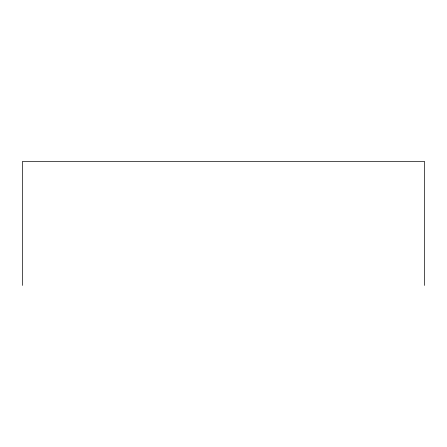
<?xml version="1.0" encoding="UTF-8"?>
<svg xmlns="http://www.w3.org/2000/svg" width="447" height="447" viewBox="0 0 447 447"><rect width="100%" height="100%" fill="white"/><g stroke="black" fill="none" stroke-linecap="round" stroke-linejoin="round"><path stroke-width="0.67" d="M424.65 285.443L424.65 161.557L22.35 161.557L22.35 285.443"/></g></svg>
